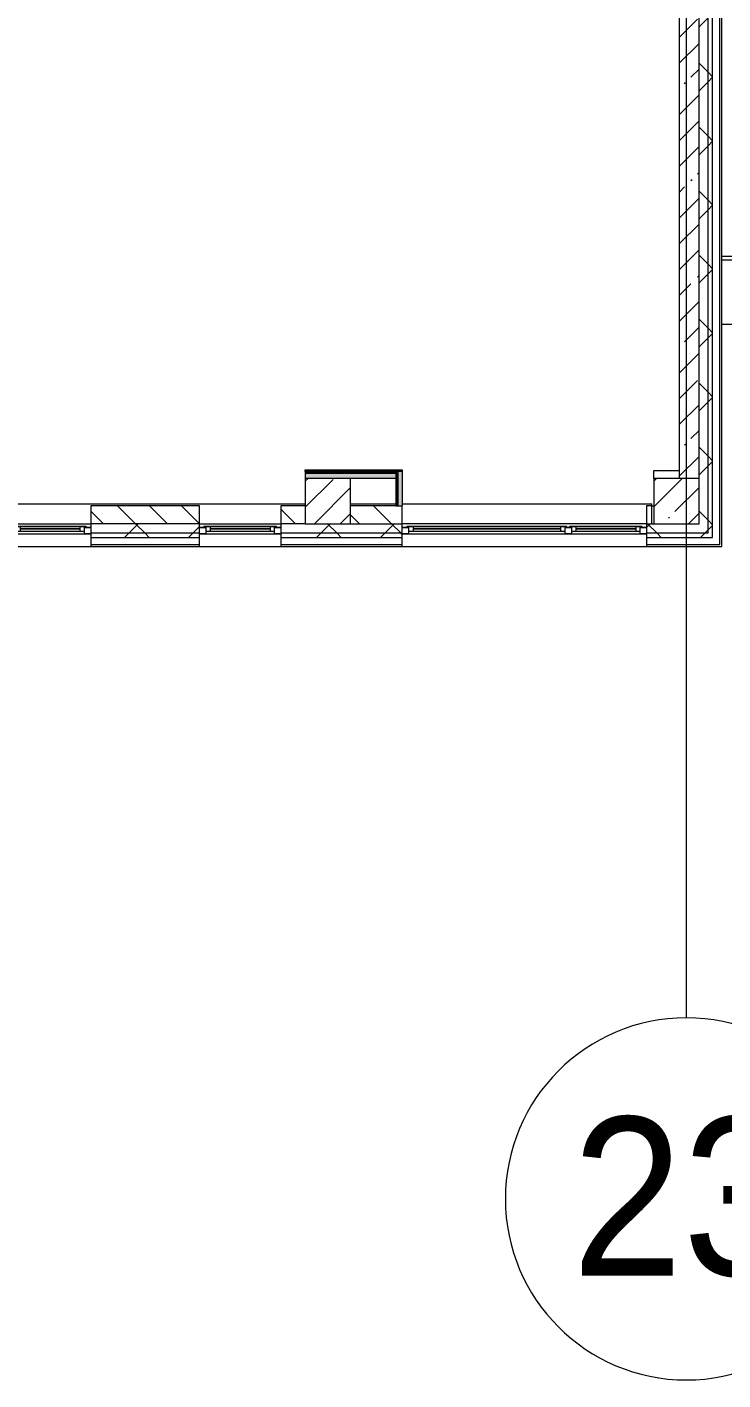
# Model space of a CAD drawing. Header units: millimetres. Extents: x -3917 to 185442, y -8553 to 29000.
# Drawn here: x 135707 to 143396, y -5906 to 9037 of the extents above; entities that cross this region are included whole.
import ezdxf

# ---------------------------------------------------------------- set-up
doc = ezdxf.new("R2010")
doc.units = ezdxf.units.MM
for name, color, linetype, lineweight, true_color in [('A-FLOR-2', 7, 'Continuous', 5, 0xaaaaaa), ('I-WALL-2', 7, 'Continuous', 5, 0xe7e7e7), ('I-WALL-3', 7, 'Continuous', 9, 0xe7e7e7)]:
    doc.layers.add(name, color=color, linetype=linetype, lineweight=lineweight, true_color=true_color)
for name, color, linetype, lineweight in [('A-GENM', 7, 'Continuous', 5), ('A-GLAZ-2', 7, 'Continuous', 5), ('A-WALL', 7, 'Continuous', 9), ('A-WALL-4', 7, 'Continuous', 5), ('I-WALL-4', 7, 'Continuous', 5), ('S-COLS-4', 7, 'Continuous', 5), ('Оси', 7, 'Continuous', 9), ('Оси-1', 7, 'Continuous', 20)]:
    doc.layers.add(name, color=color, linetype=linetype, lineweight=lineweight)
doc.styles.add('Arial_1', font='arial.ttf', dxfattribs={"width": 0.9, "height": 1750})
pattern_1 = [(45, (58431.5, 0), (-353.5534, 353.5534), []), (135, (58431.5, 0), (-353.5534, -353.5534), [])]
pattern_2 = [(135, (58431.52, 0), (-176.7767, -176.7767), [])]
pattern_3 = [(45, (58431.5, 0), (-530.33, 530.33), []), (135, (58431.5, 0), (-530.33, -530.33), [])]

# ---------------------------------------------------------------- blocks, each defined once
blk = doc.blocks.new('BSC_Колонна _Прямоугольная - 500х500-V98-2_10_1_птичка')
at = {"layer": 'S-COLS-4'}
h = blk.add_hatch(dxfattribs=at)
h.set_pattern_fill('FP_111', color=256, style=0, pattern_type=2)
h.set_pattern_definition([(45, (-80600, -3800), (-285.1231, 285.1231), []), (45, (-80314.88, -3800), (-285.1231, 285.1231), [504.031, -100.806, 16.764, -84.042])])
h.paths.add_polyline_path([(-121, -250), (250, -250), (250, 250), (-250, 250), (-250, -250)])
for p, q in [((250, 250), (-250, 250)), ((-250, 250), (-250, -250)), ((250, -250), (250, 250)), ((-250, -250), (250, -250))]:
    blk.add_line(p, q, dxfattribs=at)
blk = doc.blocks.new('120_Окно_СКБ_2Ст - 120_Окно_СКБ_2Ст 2700х2500 _мал створка слева_-22808065-2_10_1_птичка')
at = {"layer": 'A-GLAZ-2'}
for p, q in [((-1350, -75), (-1350, -5)), ((-1350, -5), (-1280, -5)), ((1350, -5), (-1350, -5)), ((-1280, -75), (-1350, -75)), ((-1350, -75), (-1300, -75)), ((-1280, -75), (-1300, -75)), ((-1300, -75), (-1300, -85)), ((-1300, -85), (-500, -85)), ((-500, -85), (-1300, -85)), ((-1280, -5), (-1280, -75)), ((-520, -35), (-1280, -35)), ((-1280, -35), (-1280, -75)), ((-1230, -85), (-1230, -35)), ((-1230, -55), (-570, -55)), ((-570, -65), (-1230, -65)), ((-570, -85), (-570, -35)), ((-520, -75), (-520, -5)), ((-520, -5), (-450, -5)), ((-520, -75), (-520, -35)), ((-450, -75), (-520, -75)), ((-500, -75), (-520, -75)), ((-500, -75), (-470, -75)), ((-500, -85), (-500, -75)), ((-450, -75), (-470, -75)), ((-470, -75), (-470, -85)), ((-470, -85), (1300, -85)), ((1300, -85), (-470, -85)), ((-450, -5), (-450, -75)), ((1280, -35), (-450, -35)), ((-450, -35), (-450, -75)), ((-400, -85), (-400, -35)), ((-400, -55), (1230, -55)), ((1230, -65), (-400, -65)), ((1230, -85), (1230, -35)), ((1280, -75), (1280, -5)), ((1280, -5), (1350, -5)), ((1280, -75), (1280, -35)), ((1350, -75), (1280, -75)), ((1300, -75), (1280, -75)), ((1300, -75), (1350, -75)), ((1300, -85), (1300, -75)), ((1350, -5), (1350, -75))]:
    blk.add_line(p, q, dxfattribs=at)
blk = doc.blocks.new('120_Окно_СКБ_1Ст - 120_Окно_СКБ_1Ст 900х2500_h_-19906150-2_10_1_птичка')
at = {"layer": 'A-GLAZ-2'}
for p, q in [((-450, -75), (-450, -5)), ((-450, -5), (-380, -5)), ((450, -5), (-450, -5)), ((-380, -75), (-450, -75)), ((-450, -75), (-400, -75)), ((-380, -75), (-400, -75)), ((-400, -75), (-400, -85)), ((-400, -85), (400, -85)), ((400, -85), (-400, -85)), ((-380, -5), (-380, -75)), ((380, -35), (-380, -35)), ((-380, -35), (-380, -75)), ((-330, -85), (-330, -35)), ((-330, -55), (330, -55)), ((330, -65), (-330, -65)), ((330, -85), (330, -35)), ((380, -75), (380, -5)), ((380, -5), (450, -5)), ((380, -75), (380, -35)), ((450, -75), (380, -75)), ((400, -75), (380, -75)), ((400, -75), (450, -75)), ((400, -85), (400, -75)), ((450, -5), (450, -75))]:
    blk.add_line(p, q, dxfattribs=at)
blk = doc.blocks.new('парапет9 - парапет-22867712-2_10_1_птичка')
at = {"layer": 'A-GENM'}
for p, q in [((89202, 8002), (84950, 8002)), ((89202, 7964), (84950, 7964)), ((84950, 7255), (89202, 7255))]:
    blk.add_line(p, q, dxfattribs=at)
blk = doc.blocks.new('BSC_Колонна _Прямоугольная - 500х500-V206-2_10_1_птичка')
at = {"layer": 'S-COLS-4'}
h = blk.add_hatch(dxfattribs=at)
h.set_pattern_fill('FP_216', color=256, style=0, pattern_type=2)
h.set_pattern_definition([(45, (-84450, -3800), (-285.1231, 285.1231), []), (45, (-84164.88, -3800), (-285.1231, 285.1231), [504.031, -100.806, 16.764, -84.042])])
h.paths.add_polyline_path([(-250, -250), (250, -250), (250, 250), (-250, 250), (-250, -99)])
for p, q in [((250, 250), (-250, 250)), ((-250, 250), (-250, -250)), ((250, -250), (250, 250)), ((-250, -250), (250, -250))]:
    blk.add_line(p, q, dxfattribs=at)
blk = doc.blocks.new('Ось сетки - D8-29747960-2_10_1_птичка')
at = {"layer": 'Оси-1'}
for start, end in [(360, 180), (180, 360)]:
    blk.add_arc((0, 0), 4, start, end, dxfattribs=at)

msp = doc.modelspace()

# ---------------------------------------------------------------- hatches: boundary and pattern name
at = {"layer": 'A-WALL-4'}
h = msp.add_hatch(dxfattribs=at)
h.set_pattern_fill('FP_115', color=256, style=0, pattern_type=2)
h.set_pattern_definition(pattern_1)
h.paths.add_polyline_path([(143131.5, 3450), (143231.5, 3450), (143231.5, 10250), (143131.5, 10250), (143131.5, 3550)])
h = msp.add_hatch(dxfattribs=at)
h.set_pattern_fill('FP_115', color=256, style=0, pattern_type=2)
h.set_pattern_definition(pattern_1)
h.paths.add_polyline_path([(143281.5, 3400), (143281.5, 10250), (143231.5, 10250), (143231.5, 3400)])
h = msp.add_hatch(dxfattribs=at)
h.set_pattern_fill('FP_125', color=256, style=0, pattern_type=2)
h.set_pattern_definition(pattern_2)
h.paths.add_polyline_path([(138511.5, 3550), (138781.5, 3550), (138781.5, 3750), (138511.5, 3750), (138511.5, 3701.2)])
h.paths.add_polyline_path([(137611.5, 3550), (137611.5, 3750), (136411.5, 3750), (136411.5, 3550), (137055, 3550)])
h.paths.add_polyline_path([(135511.5, 3550), (135511.5, 3750), (134411.5, 3750), (134411.5, 3550), (135200, 3550)])
h = msp.add_hatch(dxfattribs=at)
h.set_pattern_fill('FP_125', color=256, style=0, pattern_type=2)
h.set_pattern_definition(pattern_2)
h.paths.add_polyline_path([(139837.6, 3550), (139851.5, 3550), (139851.5, 3750), (139281.5, 3750), (139281.5, 3550)])
h.paths.add_polyline_path([(142611.5, 3550), (142611.5, 3750), (142551.5, 3750), (142551.5, 3550)])
h = msp.add_hatch(dxfattribs=at)
h.set_pattern_fill('FP_115', color=256, style=0, pattern_type=2)
h.set_pattern_definition(pattern_1)
h.paths.add_polyline_path([(139837.6, 3450), (139851.5, 3450), (139851.5, 3550), (138511.5, 3550), (138511.5, 3450), (138910.1, 3450)])
h.paths.add_polyline_path([(142551.5, 3450), (143131.5, 3450), (143131.5, 3550), (142551.5, 3550)])
h.paths.add_polyline_path([(134411.5, 3450), (135511.5, 3450), (135511.5, 3550), (134131.5, 3550), (134131.5, 3450), (134272.5, 3450)])
h.paths.add_polyline_path([(136411.5, 3450), (137611.5, 3450), (137611.5, 3550), (136411.5, 3550)])
h = msp.add_hatch(dxfattribs=at)
h.set_pattern_fill('FP_115', color=256, style=0, pattern_type=2)
h.set_pattern_definition(pattern_1)
h.paths.add_polyline_path([(143231.5, 3400), (143231.5, 3450), (142551.5, 3450), (142551.5, 3400), (143131.5, 3400)])
h.paths.add_polyline_path([(135200, 3400), (135511.5, 3400), (135511.5, 3450), (134131.5, 3450), (134131.5, 3400), (134272.5, 3400)])
h.paths.add_polyline_path([(136411.5, 3400), (137611.5, 3400), (137611.5, 3450), (136411.5, 3450)])
h.paths.add_polyline_path([(139837.6, 3400), (139851.5, 3400), (139851.5, 3450), (138511.5, 3450), (138511.5, 3400), (138910.1, 3400)])
at = {"layer": 'I-WALL-2'}
msp.add_hatch(color=256, dxfattribs=at).paths.add_polyline_path([(139781.5, 4055), (139781.5, 4105), (138781.5, 4105), (138781.5, 4055), (138910.1, 4055)])
at = {"layer": 'I-WALL-3'}
msp.add_hatch(color=256, dxfattribs=at).paths.add_polyline_path([(139837.6, 3750), (139856.5, 3750), (139856.5, 4130), (139806.5, 4130), (139806.5, 3750)])
at = {"layer": 'I-WALL-4'}
h = msp.add_hatch(dxfattribs=at)
h.set_pattern_fill('FP_123', color=256, style=0, pattern_type=2)
h.set_pattern_definition([(45, (58431.5, 0), (-285.1231, 285.1231), []), (45, (58716.64, 0), (-285.1231, 285.1231), [504.031, -100.806, 16.764, -84.042])])
h.paths.add_polyline_path([(143131.5, 4050), (143131.5, 10900), (142911.5, 10900), (142911.5, 4050)])
h.paths.add_polyline_path([(142911.5, 11550), (143131.5, 11550), (143131.5, 15150), (142911.5, 15150), (142911.5, 12200)])
h = msp.add_hatch(dxfattribs=at)
h.set_pattern_fill('FP_227', color=256, style=0, pattern_type=2)
h.set_pattern_definition(pattern_3)
h.paths.add_polyline_path([(139794, 4117.5), (139806.5, 4117.5), (139806.5, 4130), (138781.5, 4130), (138781.5, 4117.5), (138910.1, 4117.5)])
h = msp.add_hatch(dxfattribs=at)
h.set_pattern_fill('FP_227', color=256, style=0, pattern_type=2)
h.set_pattern_definition(pattern_3)
h.paths.add_polyline_path([(139781.5, 4105), (139794, 4105), (139794, 4117.5), (138781.5, 4117.5), (138781.5, 4105), (138910.1, 4105)])
h = msp.add_hatch(dxfattribs=at)
h.set_pattern_fill('FP_227', color=256, style=0, pattern_type=2)
h.set_pattern_definition(pattern_3)
h.paths.add_polyline_path([(139781.5, 3750), (139794, 3750), (139794, 4105), (139781.5, 4105), (139781.5, 4055)])
h = msp.add_hatch(dxfattribs=at)
h.set_pattern_fill('FP_227', color=256, style=0, pattern_type=2)
h.set_pattern_definition(pattern_3)
h.paths.add_polyline_path([(139794, 3750), (139806.5, 3750), (139806.5, 4117.5), (139794, 4117.5), (139794, 4055)])

# ---------------------------------------------------------------- linework, layer by layer
at = {"layer": 'A-FLOR-2'}
for p, q in [((138781.5, 4130), (138781.5, 4145)), ((138781.5, 4145), (139851.5, 4145)), ((139851.5, 4145), (139851.5, 4130)), ((142631.5, 4050), (142631.5, 4140)), ((142631.5, 4140), (142911.5, 4140)), ((142611.5, 3750), (142631.5, 3750))]:
    msp.add_line(p, q, dxfattribs=at)
at = {"layer": 'A-WALL'}
for p, q in [((143231.5, 3450), (143231.5, 10250)), ((143281.5, 3400), (143281.5, 10250)), ((143361.5, 3320), (143361.5, 10250)), ((139794, 4117.5), (138781.5, 4117.5)), ((139781.5, 4105), (138781.5, 4105)), ((139781.5, 4105), (139781.5, 4055)), ((139794, 3750), (139794, 4117.5)), ((139806.5, 3750), (139806.5, 4130)), ((137611.5, 3550), (136411.5, 3550)), ((136411.5, 3450), (137611.5, 3450)), ((138781.5, 3550), (138511.5, 3550)), ((138511.5, 3450), (139851.5, 3450)), ((139281.5, 3550), (139851.5, 3550)), ((142551.5, 3550), (142611.5, 3550)), ((142551.5, 3450), (143231.5, 3450)), ((136411.5, 3400), (137611.5, 3400)), ((136411.5, 3320), (137611.5, 3320)), ((138511.5, 3400), (139851.5, 3400)), ((138511.5, 3320), (139851.5, 3320)), ((142551.5, 3400), (143281.5, 3400)), ((142551.5, 3320), (143361.5, 3320))]:
    msp.add_line(p, q, dxfattribs=at)
at = {"layer": 'A-WALL-4'}
for p, q in [((143381.5, 3300), (143381.5, 10400)), ((143131.5, 4050), (143131.5, 4050)), ((136411.5, 3750), (136411.5, 3300)), ((137611.5, 3750), (136411.5, 3750)), ((137611.5, 3300), (137611.5, 3750)), ((138511.5, 3750), (138511.5, 3300)), ((138781.5, 3750), (138511.5, 3750)), ((139781.5, 3750), (139281.5, 3750)), ((139851.5, 3300), (139851.5, 3750)), ((142551.5, 3750), (142551.5, 3300)), ((142611.5, 3750), (142551.5, 3750)), ((142611.5, 3550), (142611.5, 3750)), ((135511.5, 3550), (136411.5, 3550)), ((137611.5, 3550), (138511.5, 3550)), ((142611.5, 3550), (142631.5, 3550)), ((134289.5, 3300), (143381.5, 3300))]:
    msp.add_line(p, q, dxfattribs=at)
at = {"layer": 'I-WALL-4'}
for p, q in [((142911.5, 10900), (142911.5, 4050)), ((143131.5, 4050), (143131.5, 10900)), ((139856.5, 4130), (138781.5, 4130)), ((138781.5, 4130), (138781.5, 4055)), ((138781.5, 4055), (139781.5, 4055)), ((139781.5, 4055), (139781.5, 3750)), ((139856.5, 3750), (139856.5, 4130)), ((134685.1, 3770), (138781.5, 3770)), ((139281.5, 3770), (139781.5, 3770)), ((139781.5, 3750), (139856.5, 3750)), ((139856.5, 3770), (142611.5, 3770)), ((142611.5, 3750), (142611.5, 3770)), ((142551.5, 3550), (139851.5, 3550))]:
    msp.add_line(p, q, dxfattribs=at)
at = {"layer": 'Оси'}
msp.add_line((142991.5, -1906.3), (142991.5, 9979), dxfattribs=at)

# ---------------------------------------------------------------- block references
at = {"layer": 'A-GENM'}
msp.add_blockref('парапет9 - парапет-22867712-2_10_1_птичка', (58431.5, -1500), dxfattribs=at)
at = {"layer": 'A-GLAZ-2', "rotation": 180}
for name, p in [('120_Окно_СКБ_1Ст - 120_Окно_СКБ_1Ст 900х2500_h_-19906150-2_10_1_птичка', (135961.5, 3435)), ('120_Окно_СКБ_1Ст - 120_Окно_СКБ_1Ст 900х2500_h_-19906150-2_10_1_птичка', (138061.5, 3435)), ('120_Окно_СКБ_2Ст - 120_Окно_СКБ_2Ст 2700х2500 _мал створка слева_-22808065-2_10_1_птичка', (141201.5, 3435))]:
    msp.add_blockref(name, p, dxfattribs=at)
at = {"layer": 'S-COLS-4'}
for name, p in [('BSC_Колонна _Прямоугольная - 500х500-V98-2_10_1_птичка', (139031.5, 3800)), ('BSC_Колонна _Прямоугольная - 500х500-V206-2_10_1_птичка', (142881.5, 3800))]:
    msp.add_blockref(name, p, dxfattribs=at)
at = {"layer": 'Оси-1', "xscale": 499.9999999999995, "yscale": 499.9999999999995, "zscale": 499.9999999999995}
msp.add_blockref('Ось сетки - D8-29747960-2_10_1_птичка', (142991.5, -3906.3), dxfattribs=at)

# ---------------------------------------------------------------- texts
at = {"layer": 'Оси', "insert": (141728.4, -3003), "char_height": 1750, "width": 3030.379, "attachment_point": 1, "style": 'Arial_1'}
msp.add_mtext('23', dxfattribs=at)

doc.saveas('drawing.dxf')
